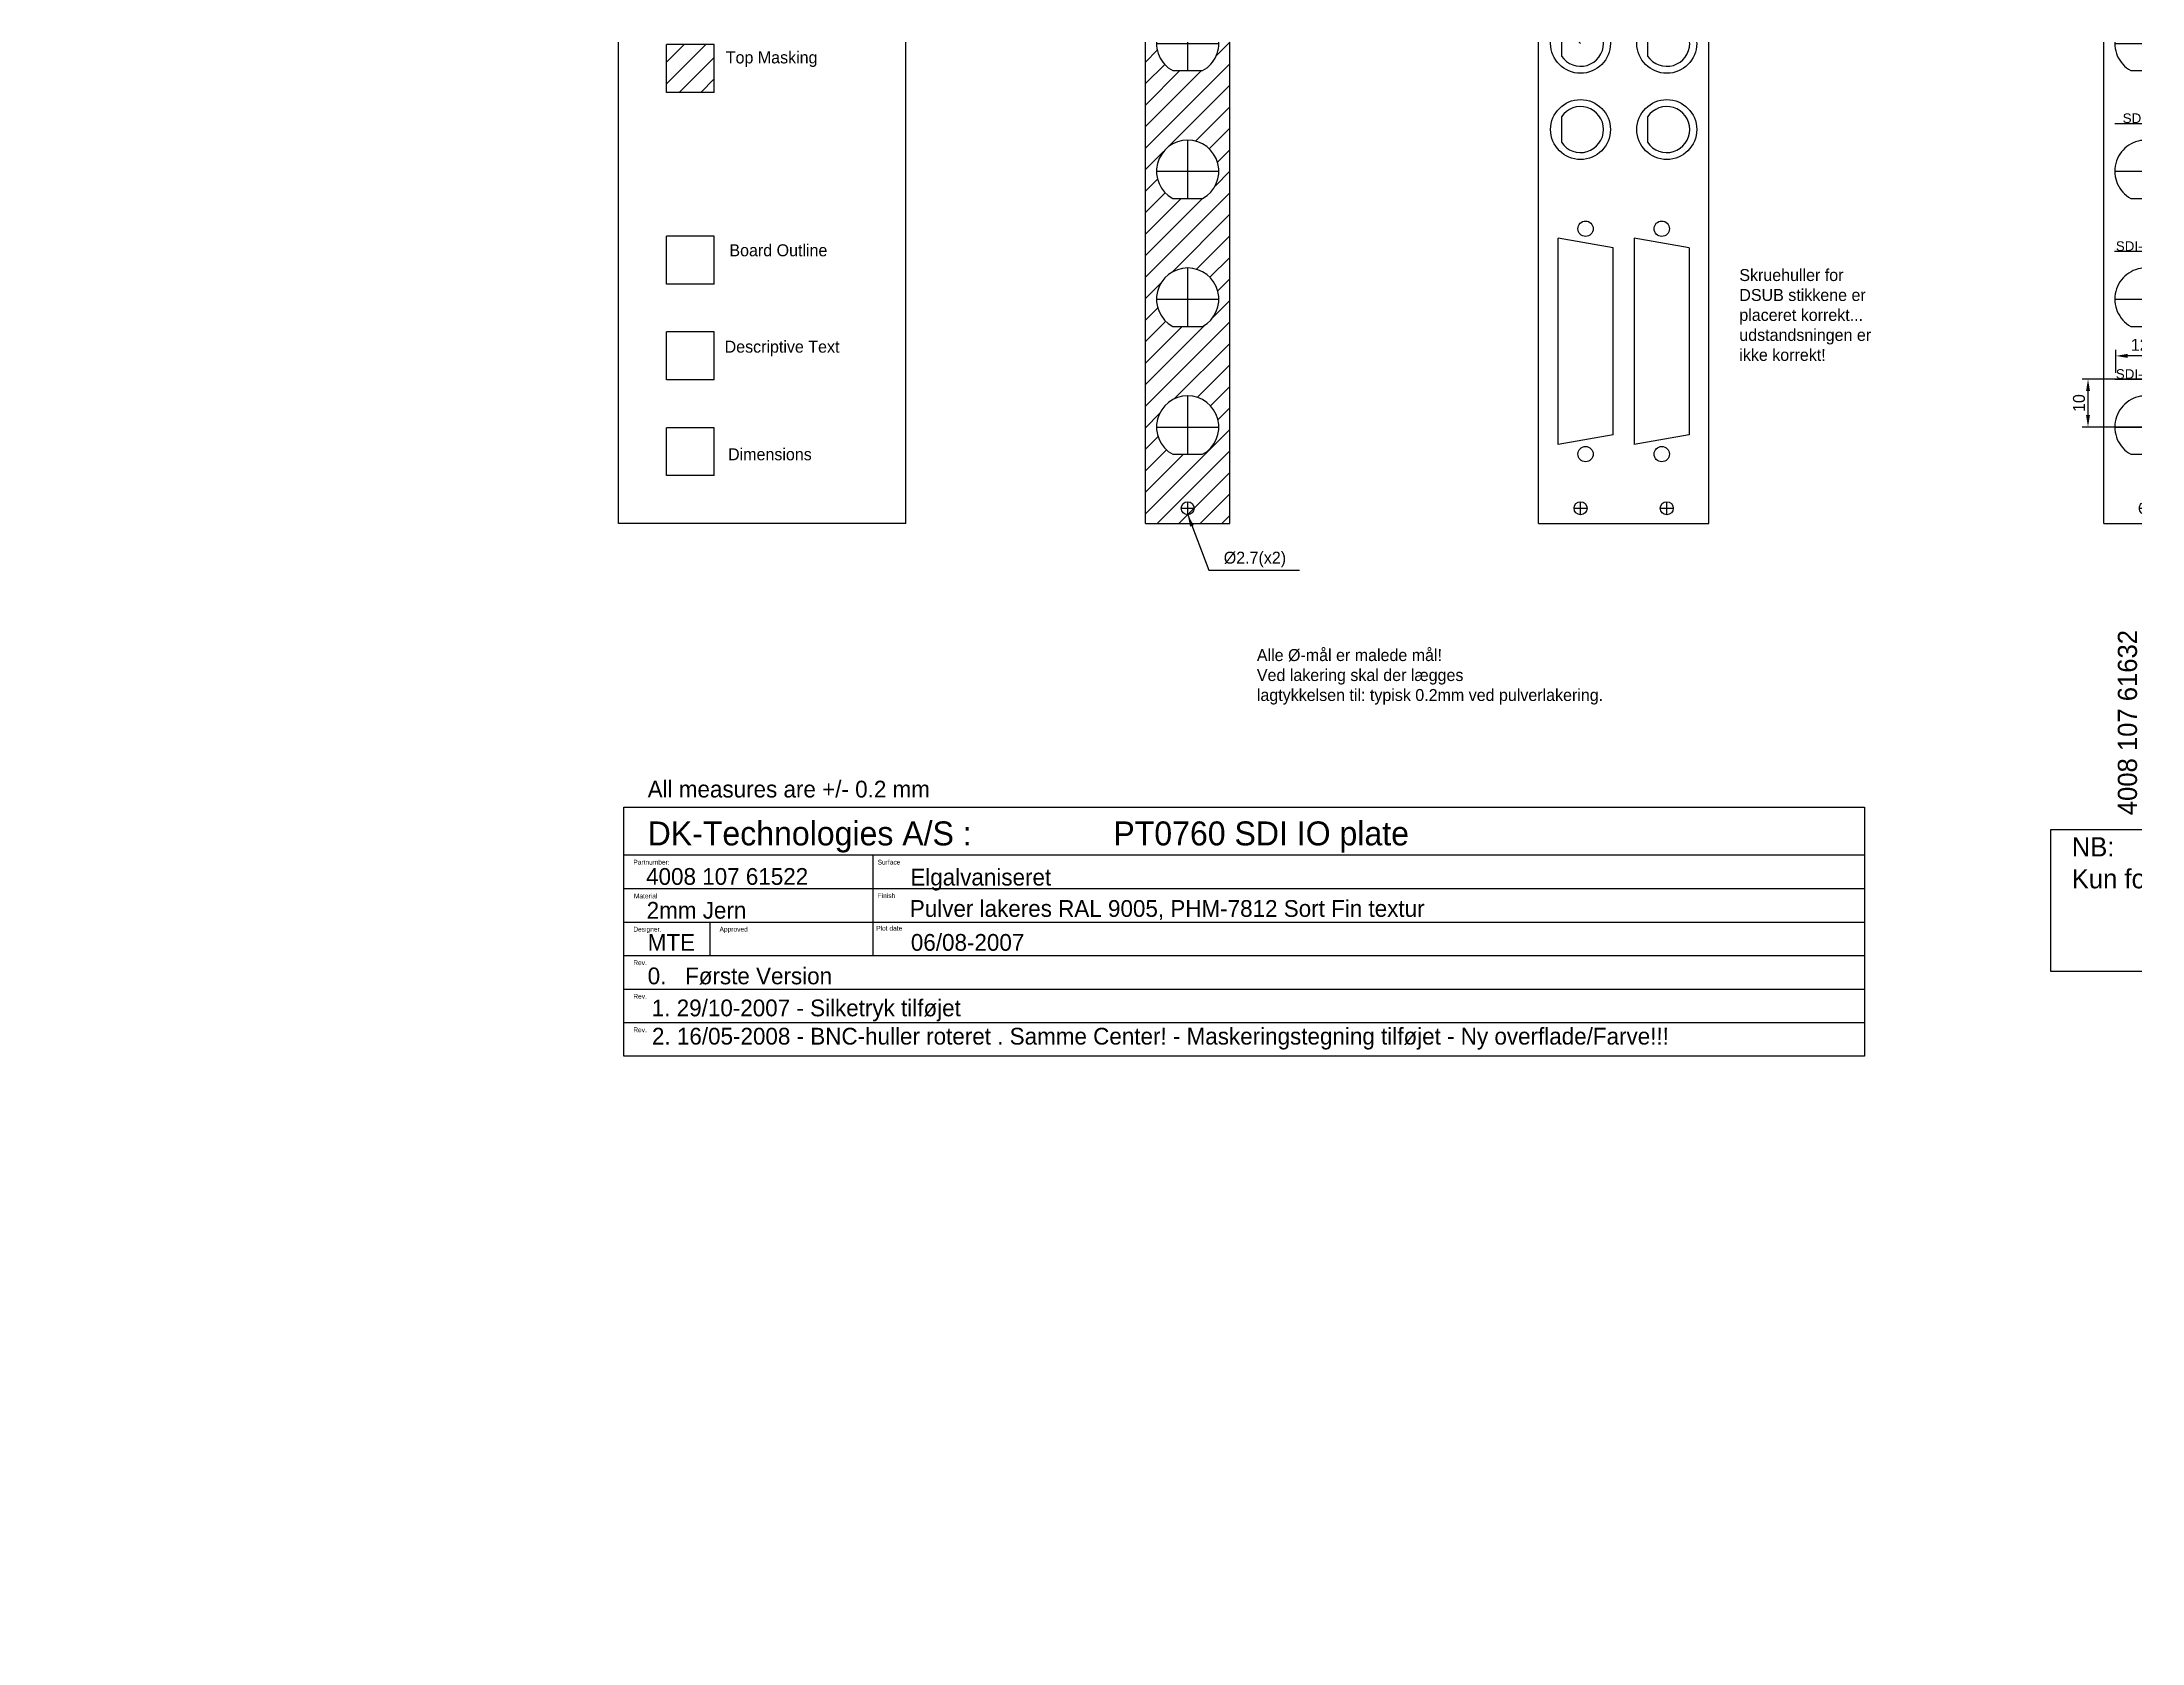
# Paper-space layout 'Layout1' of a CAD drawing. Header units: millimetres. Extents: x 27 to 242, y 21 to 185.
# The model-space entities are those that its viewports show. They can reach past a viewport. Long polylines and large blocks are cut down to what shows.
import ezdxf

# ---------------------------------------------------------------- set-up
doc = ezdxf.new("R2010")
doc.units = ezdxf.units.MM
for name, color, linetype in [('Bottom Masking', 10, 'Continuous'), ('Descriptive Text', 9, 'Continuous'), ('dimensions', 151, 'Continuous'), ('Top Masking', 200, 'Continuous'), ('underneath', 9, 'Continuous')]:
    doc.layers.add(name, color=color, linetype=linetype)
doc.layers.add('Silkscreen', color=70, linetype='Continuous', lineweight=30)
doc.layers.get('underneath').off()
doc.dimstyles.new('ISO-25', dxfattribs={"dimtxt": 2.5, "dimasz": 2.5, "dimexe": 1.25, "dimexo": 0.625, "dimtad": 1, "dimtxsty": 'Standard', "dimcen": 2.5, "dimadec": 0, "dimazin": 0, "dimtfac": 1, "dimtmove": 0, "dimatfit": 3, "dimfxl": 0, "dimarcsym": 0})

# ---------------------------------------------------------------- blocks, each defined once
blk = doc.blocks.new('*D103')
at = {"layer": 'Defpoints', "color": 0}
for p in [(311.17, 69.76), (311.17, 65.59), (323.97, 64.95)]:
    blk.add_point(p, dxfattribs=at)
at = {"layer": 'dimensions', "color": 0, "lineweight": -2}
for p, q in [((311.17, 66.22), (311.17, 71.01)), ((323.97, 65.57), (323.97, 71.01)), ((321.47, 69.76), (313.67, 69.76))]:
    blk.add_line(p, q, dxfattribs=at)
at = {"layer": 'dimensions', "color": 0}
for points in [[(313.67, 70.18), (313.67, 69.34), (311.17, 69.76)], [(321.47, 70.18), (321.47, 69.34), (323.97, 69.76)]]:
    blk.add_solid(points, dxfattribs=at)
at = {"layer": 'dimensions', "color": 0, "insert": (317.57, 71.84), "char_height": 2.5, "attachment_point": 5}
blk.add_mtext('12,8', dxfattribs=at)
blk = doc.blocks.new('*D105')
at = {"layer": 'Defpoints', "color": 0}
for p in [(305.38, 64.91), (317.46, 64.91), (317.46, 54.91)]:
    blk.add_point(p, dxfattribs=at)
at = {"layer": 'dimensions', "color": 0, "lineweight": -2}
for p, q in [((316.83, 64.91), (304.13, 64.91)), ((305.38, 57.41), (305.38, 62.41)), ((316.83, 54.91), (304.13, 54.91))]:
    blk.add_line(p, q, dxfattribs=at)
at = {"layer": 'dimensions', "color": 0}
for points in [[(304.97, 62.41), (305.8, 62.41), (305.38, 64.91)], [(304.97, 57.41), (305.8, 57.41), (305.38, 54.91)]]:
    blk.add_solid(points, dxfattribs=at)
at = {"layer": 'dimensions', "color": 0, "insert": (303.51, 59.91), "char_height": 2.5, "attachment_point": 5, "rotation": 90}
blk.add_mtext('10', dxfattribs=at)

msp = doc.modelspace()

# ---------------------------------------------------------------- hatches: boundary and pattern name
at = {"layer": 'Bottom Masking'}
h = msp.add_hatch(dxfattribs=at)
h.set_pattern_fill('ANSI31', color=256, style=0)
edge = h.paths.add_edge_path(flags=16)
edge.add_arc((117.459, 151.963), 1.35, 0, 360)
h.paths.add_polyline_path([(108.659, 155.163), (126.259, 155.163), (126.259, 34.763), (108.659, 34.763)])
edge = h.paths.add_edge_path(flags=16)
edge.add_arc((117.459, 135.013), 6.5, 298.72661, 601.27339)
edge.add_line((114.335, 129.313), (120.583, 129.313))
edge = h.paths.add_edge_path(flags=16)
edge.add_arc((117.459, 108.313), 6.5, 298.72661, 601.27339)
edge.add_line((114.335, 102.613), (120.583, 102.613))
edge = h.paths.add_edge_path(flags=16)
edge.add_arc((117.459, 81.613), 6.5, 298.72661, 601.27339)
edge.add_line((114.335, 75.913), (120.583, 75.913))
edge = h.paths.add_edge_path(flags=16)
edge.add_line((114.335, 49.213), (120.583, 49.213))
edge.add_arc((117.459, 54.913), 6.5, 298.72661, 601.27339)
at = {"layer": 'Top Masking'}
h = msp.add_hatch(dxfattribs=at)
h.set_pattern_fill('ANSI31', color=256, style=0)
h.set_pattern_definition([(45, (25.461, -36.2374), (-2.245064, 2.245064), [])])
h.paths.add_polyline_path([(18.659, 124.763), (18.659, 134.763), (8.659, 134.763), (8.659, 124.763)])

# ---------------------------------------------------------------- linework, layer by layer
for p, q in [((108.659, 34.763), (108.659, 155.163)), ((126.259, 34.763), (126.259, 155.163)), ((190.659, 34.763), (190.659, 155.163)), ((226.259, 34.763), (226.259, 155.163)), ((308.659, 34.763), (308.659, 155.163)), ((117.459, 129.313), (117.459, 141.513)), ((317.459, 129.313), (317.459, 141.513)), ((195.459, 137.666), (195.459, 132.359)), ((213.459, 137.666), (213.459, 132.359)), ((110.959, 135.013), (123.959, 135.013)), ((310.959, 135.013), (323.959, 135.013)), ((114.335, 129.313), (120.583, 129.313)), ((314.335, 129.313), (320.583, 129.313)), ((195.459, 119.666), (195.459, 114.359)), ((213.459, 119.666), (213.459, 114.359)), ((117.459, 102.613), (117.459, 114.813)), ((310.959, 118.313), (323.159, 118.313)), ((317.459, 102.613), (317.459, 114.813)), ((110.959, 108.313), (123.959, 108.313)), ((310.959, 108.313), (323.959, 108.313)), ((114.335, 102.613), (120.583, 102.613)), ((314.335, 102.613), (320.583, 102.613)), ((18.659, 94.763), (8.659, 94.763)), ((8.659, 84.763), (8.659, 94.763)), ((18.659, 84.763), (18.659, 94.763)), ((194.759, 51.263), (194.759, 94.313)), ((206.259, 92.313), (194.759, 94.313)), ((206.259, 53.263), (206.259, 92.313)), ((210.659, 94.313), (210.659, 51.263)), ((222.159, 92.313), (210.659, 94.313)), ((222.159, 92.313), (222.159, 53.263)), ((117.459, 75.913), (117.459, 88.113)), ((310.909, 91.613), (323.009, 91.613)), ((317.459, 75.913), (317.459, 88.113)), ((18.659, 84.763), (8.659, 84.763)), ((110.959, 81.613), (123.959, 81.613)), ((310.959, 81.613), (323.959, 81.613)), ((114.335, 75.913), (120.583, 75.913)), ((314.335, 75.913), (320.583, 75.913)), ((117.459, 49.213), (117.459, 61.413)), ((310.959, 64.913), (323.159, 64.913)), ((317.459, 49.213), (317.459, 61.413)), ((110.959, 54.913), (123.959, 54.913)), ((206.259, 53.263), (194.759, 51.263)), ((222.159, 53.263), (210.659, 51.263)), ((310.959, 54.913), (323.959, 54.913)), ((114.335, 49.213), (120.583, 49.213)), ((314.335, 49.213), (320.583, 49.213)), ((116.109, 37.963), (118.809, 37.963)), ((117.459, 36.613), (117.459, 39.313)), ((198.109, 37.963), (200.809, 37.963)), ((199.459, 36.613), (199.459, 39.313)), ((216.109, 37.963), (218.809, 37.963)), ((217.459, 36.613), (217.459, 39.313)), ((316.109, 37.963), (318.809, 37.963)), ((317.459, 36.613), (317.459, 39.313)), ((108.659, 34.763), (126.259, 34.763)), ((190.659, 34.763), (226.259, 34.763)), ((308.659, 34.763), (326.259, 34.763))]:
    msp.add_line(p, q)
for centre, radius in [((199.459, 135.013), 6.25), ((217.459, 135.013), 6.25), ((199.459, 117.013), 6.25), ((217.459, 117.013), 6.25), ((200.509, 96.313), 1.6), ((216.409, 96.313), 1.6), ((200.509, 49.263), 1.6), ((216.409, 49.263), 1.6), ((117.459, 37.963), 1.35), ((199.459, 37.963), 1.35), ((217.459, 37.963), 1.35), ((317.459, 37.963), 1.35)]:
    msp.add_circle(centre, radius)
for centre, radius, start, end in [((117.459, 135.013), 6.5, 298.72661, 241.27339), ((317.459, 135.013), 6.5, 298.72661, 241.27339), ((199.459, 135.013), 4.8, 213.55731, 146.44269), ((217.459, 135.013), 4.8, 213.55731, 146.44269), ((199.459, 117.013), 4.8, 213.55731, 146.44269), ((217.459, 117.013), 4.8, 213.55731, 146.44269), ((117.459, 108.313), 6.5, 298.72661, 241.27339), ((317.459, 108.313), 6.5, 298.72661, 241.27339), ((117.459, 81.613), 6.5, 298.72661, 241.27339), ((317.459, 81.613), 6.5, 298.72661, 241.27339), ((117.459, 54.913), 6.5, 298.72661, 241.27339), ((317.459, 54.913), 6.5, 298.72661, 241.27339)]:
    msp.add_arc(centre, radius, start, end)
at = {"layer": 'Descriptive Text'}
for p, q in [((-1.341, 34.763), (-1.341, 184.763)), ((58.659, 34.763), (58.659, 184.763)), ((18.659, 74.763), (8.659, 74.763)), ((8.659, 64.763), (8.659, 74.763)), ((18.659, 64.763), (18.659, 74.763)), ((18.659, 64.763), (8.659, 64.763)), ((58.659, 34.763), (-1.341, 34.763)), ((-0.254, -76.425), (-0.254, -24.425)), ((-0.254, -24.425), (258.707, -24.425)), ((258.707, -24.425), (258.707, -76.425)), ((-0.254, -34.425), (258.707, -34.425)), ((51.746, -34.425), (51.746, -41.425)), ((-0.254, -41.425), (258.707, -41.425)), ((51.746, -41.425), (51.746, -48.425)), ((-0.254, -48.425), (258.707, -48.425)), ((17.746, -48.425), (17.746, -55.425)), ((51.746, -48.425), (51.746, -55.425)), ((-0.254, -55.425), (258.707, -55.425)), ((-0.254, -62.425), (258.707, -62.425)), ((-0.254, -69.425), (258.707, -69.425)), ((258.707, -76.425), (-0.254, -76.425))]:
    msp.add_line(p, q, dxfattribs=at)
msp.add_lwpolyline([(297.628, -29.078), (362.902, -29.078), (362.902, -58.763), (297.628, -58.763)], close=True, dxfattribs=at)
at = {"layer": 'dimensions'}
for p, q in [((18.659, 54.763), (8.659, 54.763)), ((8.659, 44.763), (8.659, 54.763)), ((18.659, 44.763), (18.659, 54.763)), ((18.659, 44.763), (8.659, 44.763))]:
    msp.add_line(p, q, dxfattribs=at)
at = {"layer": 'Top Masking'}
for p, q in [((18.659, 134.763), (8.659, 134.763)), ((8.659, 124.763), (8.659, 134.763)), ((18.659, 124.763), (18.659, 134.763)), ((18.659, 124.763), (8.659, 124.763))]:
    msp.add_line(p, q, dxfattribs=at)

# ---------------------------------------------------------------- texts
at = {"char_height": 2.5, "attachment_point": 1}
for s, insert, width in [('Board Outline', (21.809, 93.061), 25.4979), ('Skruehuller for DSUB stikkene er placeret korrekt... udstandsningen er  ikke korrekt!', (232.604, 87.893), 30.6836)]:
    msp.add_mtext(s, dxfattribs=dict(at, insert=insert, width=width))
at = {"layer": 'Descriptive Text'}
for s, height, p in [('All measures are +/- 0.2 mm', 3.5, (4.746, -22.425)), ('DK-Technologies A/S :', 5, (4.746, -32.425)), ('PT0760 SDI IO plate', 5, (101.955, -32.425)), ('Partnumber:', 1, (1.746, -36.425)), ('4008 107 61522', 3.5, (4.416, -40.66)), ('Surface', 1, (52.746, -36.425)), ('Elgalvaniseret', 3.5, (59.573, -40.807)), ('Material', 1, (1.87, -43.489)), ('Finish', 1, (52.746, -43.425)), ('Pulver lakeres RAL 9005, PHM-7812 Sort Fin textur', 3.5, (59.469, -47.345)), ('2mm Jern', 3.5, (4.54, -47.725)), ('Designer.', 1, (1.746, -50.425)), ('MTE', 3.5, (4.746, -54.425)), ('Approved', 1, (19.746, -50.425)), ('Plot date', 1, (52.446, -50.225)), ('06/08-2007', 3.5, (59.68, -54.425)), ('Rev.', 1, (1.746, -57.425)), ('0.   Første Version', 3.5, (4.746, -61.425)), ('Rev.', 1, (1.746, -64.425)), ('1. 29/10-2007 - Silketryk tilføjet', 3.5, (5.602, -68.109)), ('Rev.', 1, (1.746, -71.425)), ('2. 16/05-2008 - BNC-huller roteret . Samme Center! - Maskeringstegning tilføjet - Ny overflade/Farve!!!', 3.5, (5.644, -74.01))]:
    msp.add_text(s, height=height, dxfattribs=at).set_placement(p)
at = {"layer": 'Descriptive Text', "attachment_point": 1}
for s, insert, char_height, width in [('Descriptive Text', (20.809, 72.938), 2.5, 25.4979), ('Alle Ø-mål er malede mål!\\PVed lakering skal der lægges\\Plagtykkelsen til: typisk 0.2mm ved pulverlakering.', (131.901, 8.556), 2.5, 90.6338), ('NB:\\PKun forskel i Silketryk', (301.986, -30.722), 4, 64.0247)]:
    msp.add_mtext(s, dxfattribs=dict(at, insert=insert, char_height=char_height, width=width))
at = {"layer": 'Descriptive Text', "insert": (124.994, 25.635), "char_height": 2.5, "attachment_point": 7}
msp.add_mtext('Ø2.7(x2)', dxfattribs=at)
at = {"layer": 'Descriptive Text', "insert": (311.606, -26.124), "char_height": 4, "width": 55.1803, "attachment_point": 1, "rotation": 90}
msp.add_mtext('4008 107 61632', dxfattribs=at)
at = {"layer": 'dimensions', "insert": (21.529, 50.473), "char_height": 2.5, "width": 30.761, "attachment_point": 1}
msp.add_mtext('Dimensions', dxfattribs=at)
at = {"layer": 'Silkscreen', "char_height": 2, "width": 7.8988, "attachment_point": 1}
for s, insert in [('{\\fArial|b0|i0|c0|p34;SDI-IN2}', (312.616, 120.384)), ('{\\fArial|b0|i0|c0|p34;SDI-OUT1}', (311.186, 93.684)), ('{\\fArial|b0|i0|c0|p34;SDI-OUT2}', (311.186, 66.984))]:
    msp.add_mtext(s, dxfattribs=dict(at, insert=insert))
at = {"layer": 'Top Masking', "insert": (21.051, 133.322), "char_height": 2.5, "width": 22.8485, "attachment_point": 1}
msp.add_mtext('Top Masking', dxfattribs=at)

# ---------------------------------------------------------------- dimensions: what is measured, and where the dimension line sits
at = {"layer": 'dimensions'}
dim = msp.add_linear_dim(base=(311.168, 69.762), p1=(323.968, 64.948), p2=(311.168, 65.591), dimstyle='ISO-25', dxfattribs=at)
dim.commit()
dim.dimension.update_dxf_attribs({"geometry": '*D103', "text_midpoint": (317.568, 71.845)})
dim = msp.add_linear_dim(base=(305.384, 64.913), p1=(317.459, 54.913), p2=(317.459, 64.913), angle=90, dimstyle='ISO-25', dxfattribs=at)
dim.commit()
dim.dimension.update_dxf_attribs({"geometry": '*D105', "text_midpoint": (303.509, 59.913)})

# ---------------------------------------------------------------- leaders
at = {"layer": 'Descriptive Text', "annotation_type": 0, "has_hookline": 1}
for points, hookline_direction, text_width in [([(199.459, 135.013), (151.382, 176.721), (148.882, 176.721)], 1, 80.833), ([(117.459, 36.613), (121.869, 25.01), (124.369, 25.01)], 0, 15.833)]:
    msp.add_leader(points, dimstyle='ISO-25', dxfattribs=dict(at, hookline_direction=hookline_direction, text_width=text_width))

psp = doc.layouts.get("Layout1")

# ---------------------------------------------------------------- viewports
at = {"layer": 'underneath'}
psp.add_viewport(center=(134.5, 102.56), size=(215.21, 164.1009), view_center_point=(97.482, -31.829), view_height=334.23401, dxfattribs=at)

doc.saveas('drawing.dxf')
